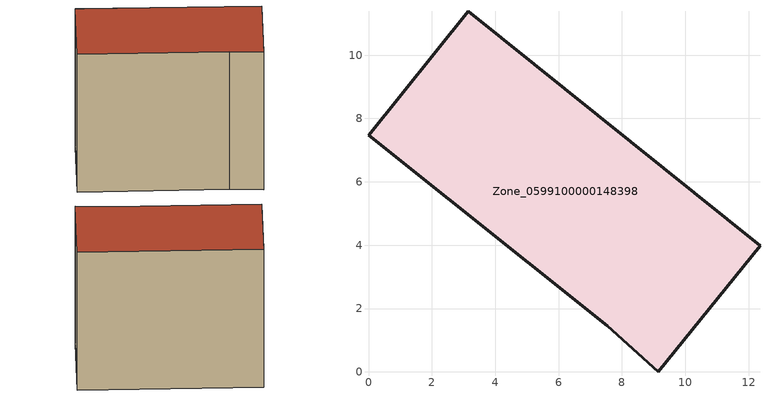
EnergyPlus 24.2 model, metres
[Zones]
Zone_0599100000148398
 floor ground (C_G): 9.15,0 7.53,1.45 0,7.47 3.15,11.39 12.36,3.98 z0
 wall outside (C_F): 7.53,1.45 9.15,0 12.36,3.98 3.15,11.39 0,7.47 7.53,1.45 z0:10.66
 roof outside (C_R): 12.36,3.98 3.15,11.39 0,7.47 7.53,1.45 9.15,0 z10.66
[BUILDING]
Pand.0599100000148398: North Axis=0; Terrain=City; Loads Convergence Tolerance Value=0.04; Temperature Convergence Tolerance Value=0.4; Solar Distribution=FullExterior; Maximum Number of Warmup Days=25; Minimum Number of Warmup Days=1
[Site:Location]
Rotterdam.The.Hague.AP_ZH_NLD Design_Conditions: Latitude=51.96; Longitude=4.45; Time Zone=1; Elevation=-4.5
[SITE:GROUNDTEMPERATURE:BUILDINGSURFACE]
18, 18, 18, 18, 18, 18, 18, 18, 18, 18, 18, 18
[MATERIAL] Thermal Absorptance=0.9; Solar Absorptance=0.7; Visible Absorptance=0.7
Name | Roughness | Thickness | Conductivity | Density | Specific Heat
G.TC.1946 | MediumSmooth | 0.15 | 1 | 540 | 1210
F.TC.1946 | Rough | 0.3 | 0.857143 | 1920 | 840
R.TC.1946 | MediumRough | 0.2 | 0.909091 | 1500 | 1000
[CONSTRUCTION]
C_G: G.TC.1946
C_F: F.TC.1946
C_R: R.TC.1946
[ZONE]
Zone_0599100000148398: Type=1; Multiplier=1; Ceiling Height=Autocalculate; Volume=Autocalculate; Floor Area=autocalculate; Part of Total Floor Area=Yes
[ZONEINFILTRATION:DESIGNFLOWRATE]
Infil_Zone_0599100000148398: Zone or ZoneList or Space or SpaceList=Zone_0599100000148398; Schedule=AlwaysOn; Design Flow Rate Calculation Method=Flow/Area; Flow Rate per Floor Area=0.003; Constant Term Coefficient=1; Temperature Term Coefficient=0; Velocity Term Coefficient=0; Velocity Squared Term Coefficient=0
[HVACTEMPLATE:ZONE:IDEALLOADSAIRSYSTEM]
Zone_0599100000148398: Maximum Heating Supply Air Temperature=50; Minimum Cooling Supply Air Temperature=13; Maximum Heating Supply Air Humidity Ratio=0.0156; Minimum Cooling Supply Air Humidity Ratio=0.0077; Heating Limit=NoLimit; Cooling Limit=NoLimit; Dehumidification Control Type=ConstantSensibleHeatRatio; Cooling Sensible Heat Ratio=0.7; Dehumidification Setpoint=60; Humidification Control Type=None; Humidification Setpoint=30; Outdoor Air Method=None; Outdoor Air Flow Rate per Person=0.00944; Outdoor Air Flow Rate per Zone Floor Area=0; Outdoor Air Flow Rate per Zone=0; Demand Controlled Ventilation Type=None; Outdoor Air Economizer Type=NoEconomizer; Heat Recovery Type=None; Sensible Heat Recovery Effectiveness=0.7; Latent Heat Recovery Effectiveness=0.65
[ZONECONTROL:THERMOSTAT]
ThermostatControl_Zone_0599100000148398: Zone or ZoneList=Zone_0599100000148398; Control Type Schedule=DualSetpointControlType; Control 1=Thermostat_Zone_0599100000148398; Temperature Difference Between Cutout And Setpoint=0
[THERMOSTATSETPOINT:DUALSETPOINT]
Thermostat_Zone_0599100000148398: Heating Setpoint Temperature Schedule=HeatingSetpoint_Zone_0599100000148398; Cooling Setpoint Temperature Schedule=CoolingSetpoint_Zone_0599100000148398
[SCHEDULE:COMPACT]
HeatingSetpoint_Zone_0599100000148398: Through: 12/31, For: AllDays, Until: 24:00, 21
CoolingSetpoint_Zone_0599100000148398: Through: 12/31, For: AllDays, Until: 24:00, 24
DualSetpointControlType: Through: 12/31, For: AllDays, Until: 24:00, 4
AlwaysOn: Through: 12/31, For: AllDays, Until: 24:00, 1
